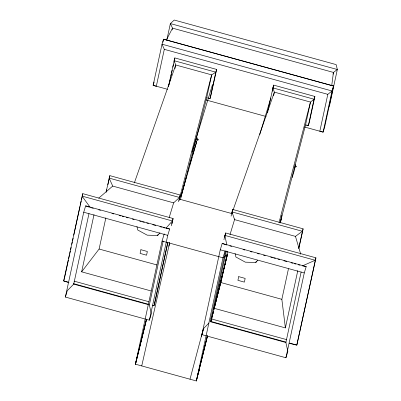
<?xml version="1.0" encoding="UTF-8"?>
<svg xmlns="http://www.w3.org/2000/svg" width="401" height="401" viewBox="0 0 401 401"><rect width="100%" height="100%" fill="white"/><g stroke="black" fill="none" stroke-linecap="round" stroke-linejoin="round"><path stroke-width="0.6" d="M304.429 126.977L323.116 132.119L332.018 90.982L162.024 44.2L164.305 49.343L156.31 86.28L153.127 85.338L162.024 44.2L163.543 39.203L333.532 85.984L332.018 90.982L327.812 94.34L319.818 131.277L323.116 132.119L324.635 127.122L333.532 85.984L331.722 85.563L333.442 72.431L337.331 69.518L336.153 64.606L174.26 20.05L170.375 23.574L166.841 39.899M280.364 222.515L281.898 215.152M64.541 277.868L68.37 260.174M68.636 258.951L69.558 254.68M69.824 253.457L70.35 251.016M70.616 249.798L71.142 247.357M71.804 244.304L72.33 241.863M72.596 240.645L73.122 238.204M73.784 235.151L79.989 206.465M80.255 205.247L81.177 200.976M81.443 199.753L81.969 197.312M82.235 196.094L82.761 193.653L173.087 218.51L171.899 223.999M65.363 297.061L83.719 212.229L85.649 205.868L169.668 228.991L167.738 235.352L149.388 320.183L65.363 297.061L67.293 290.695L73.719 284.119L88.982 213.583M151.257 290.991L81.639 271.833L94.024 214.58M106.07 192.109L109.844 175.643L180.214 195.011L179.026 200.495M106.285 192.099L106.811 189.658M107.869 184.786L109.844 175.643M81.639 271.833L99.107 249.026L105.849 217.863M162.886 42.225L163.543 39.203L331.722 85.563M172.134 29.95L172.525 28.145L170.375 23.574L337.331 69.518L329.351 106.41M168.465 86.34L174.851 57.929L216.66 69.433L210.144 98.456L206.7 97.829L180.455 199.422M169.172 84.195L169.433 82.972M169.698 81.754L170.625 77.473M170.886 76.255L171.417 73.809M171.683 72.586L172.209 70.145M172.871 67.092L173.397 64.646M174.059 61.594L174.851 57.929M174.941 68.611L175.728 64.987L174.019 60.681L215.823 72.185L210.144 98.456L208.946 98.125M207.618 335.562L196.335 380.95L135.408 364.183L162.059 241.041L164.235 233.858M149.388 320.183L151.317 313.818L149.342 304.93L163.157 241.081M167.723 242.314L153.989 305.788L152.826 305.572M171.287 225.838L173.087 218.51M152.786 305.452L153.989 305.788L154.731 303.336L167.939 242.309M168.921 246.209L169.713 242.55M178.55 201.723L180.214 195.011M206.7 97.829L211.668 74.877L215.823 72.185L216.66 69.433M201.898 334.635L220.254 249.808L222.184 243.442L306.209 266.565L304.279 272.931L285.923 357.757L201.898 334.635L203.828 328.269L208.971 323.011M223.933 239.678L225.603 232.961L315.923 257.818L296.83 345.096L289.527 343.366M224.675 237.232L225.603 232.961M231.061 216.174L232.725 209.462L303.096 228.826L298.875 248.324M231.803 213.728L232.725 209.462M197.518 375.782L197.994 373.582M198.555 371.346L198.289 372.564L199.162 370.945L199.613 368.885L198.685 370.735M225.517 251.156L210.259 321.692L285.878 342.504L287.853 351.391L285.923 357.757M297.783 270.655L285.392 327.908L213.974 308.254L226.359 251.001M213.974 308.254L220.941 282.555L227.683 251.392M267.477 112.29L273.597 85.102L314.89 96.466L309.211 122.736L308.374 125.488L305.522 125.022L280.139 222.971M268.314 109.538L268.84 107.092M272.279 91.212L273.597 85.102M273.592 95.759L274.374 92.135L272.765 87.854L314.058 99.217L308.374 125.488L306.58 124.992M305.522 125.022L310.489 102.075L314.058 99.217L314.89 96.466M285.392 327.908L281.853 299.321L288.464 268.765M333.051 74.235L333.442 72.431L172.525 28.145L166.355 40.055M298.665 248.339L303.096 228.826M285.878 342.504L301.141 271.968M141.733 365.923L169.663 242.73M280.565 221.964L281.843 216.56M136.079 361.968L135.408 364.183L146.44 319.271M135.418 364.178L146.49 319.161M136.23 361.361L146.54 319.402M196.335 380.95L207.367 336.038M210.946 321.477L213.482 311.156M213.778 309.943L227.497 254.109L216.585 299.076M207.407 335.923L196.335 380.94L222.976 257.803L225.151 250.625M210.996 321.321L214.289 307.938M214.585 306.72L227.457 254.399L222.976 257.803L162.059 241.041M211.352 320.359L211.954 317.928M212.249 316.71L212.7 314.885M212.996 313.667L213.598 311.236M214.645 306.981L215.091 305.156M215.392 303.938L216.289 300.294M279.001 222.65L310.489 102.075L274.374 92.135L233.076 210.029M190.009 379.211L203.447 328.479M201.467 336.464L201.788 335.256M181.533 194.385L186.801 175.152M187.457 172.746L187.949 170.941M188.28 169.738L188.776 167.939M136.941 226.62L137.764 230.019L147.202 235.161L157.683 235.502L158.029 234.304M180.716 197.392L196.701 141.688L195.798 140.851M235.096 253.632L235.918 257.031L245.357 262.174L255.838 262.515L256.179 261.317M82.761 193.653L63.669 280.931L68.992 282.62M64.411 278.479L63.669 280.931L68.486 282.254M154.134 82.004L153.127 85.338L167.593 89.318M168.5 86.4L169.001 84.746M169.102 217.813L173.673 202.746M192.014 152.109L212.515 84.526M189.843 164.355L192.009 157.197M192.37 156.004L196.701 141.688L194.991 141.247M259.783 134.47L270.85 97.989M230.019 234.575L234.77 218.911M267.582 112.47L267.913 111.368M292.144 177.648L294.855 168.701L293.953 167.859M315.923 257.818L296.83 345.096L289.602 343.106M134.355 182.861L175.728 64.987L211.668 74.877L179.327 199.117L231.888 213.578M231.838 213.568L232.46 211.798M157.683 235.502L159.979 232.715M255.838 262.515L257.748 260.189M98.721 198.149L112.721 186.089L173.638 202.856L179.473 197.457L109.102 178.094L112.721 186.089M295.472 236.379L302.354 231.277L231.984 211.908L234.555 219.618L295.472 236.379L300.725 254.239M196.219 141.212L198.269 139.844L196.956 137.613L196.094 136.876M294.209 168.069L296.254 166.696L294.946 164.47M169.668 228.991L165.919 228.309L172.345 220.956L82.02 196.099L90.3 207.502M306.209 266.565L302.454 265.883L315.181 260.264L224.861 235.407L226.836 245.076M164.305 49.343L327.812 94.34M205.788 99.894L266.119 116.501M91.498 207.828L93.298 208.325M98.701 209.813L100.501 210.309M111.904 213.447L113.704 213.944M119.107 215.427L120.907 215.923M122.11 216.254L123.909 216.751M126.31 217.412L128.109 217.903M132.31 219.061L134.109 219.558M139.513 221.041L141.312 221.537M142.51 221.868L144.315 222.365M146.716 223.026L148.515 223.522M152.716 224.675L155.718 225.502M159.919 226.66L161.718 227.156M162.916 227.482L164.721 227.979M229.838 245.898L231.638 246.394M243.041 249.532L244.841 250.029M250.244 251.517L252.044 252.013M257.442 253.497L259.241 253.993M263.447 255.151L265.246 255.648M270.645 257.131L272.449 257.627M273.647 257.958L275.447 258.455M277.848 259.111L279.647 259.607M283.853 260.765L286.85 261.592M291.051 262.745L292.855 263.241M294.053 263.572L295.853 264.069M298.254 264.73L300.053 265.226M83.719 212.229L167.738 235.352M220.254 249.808L304.279 272.931M99.107 249.026L157.007 264.961M220.941 282.555L281.853 299.321M74.045 281.131L148.711 301.682M210.861 318.785L286.73 339.662M73.303 283.577L148.57 304.294M210.119 321.231L285.988 342.113M73.719 284.119L149.342 304.93M222.184 243.442L226.254 244.871M85.649 205.868L89.137 207.091M294.62 166.069L296.254 166.696M196.084 139.002L198.269 139.844M154.565 302.153L154.731 303.336M140.896 249.713L140.094 253.417L146.555 255.196L147.357 251.492L140.896 249.713M238.71 276.635L237.908 280.334L244.369 282.114L245.171 278.409L238.71 276.635"/></g></svg>
